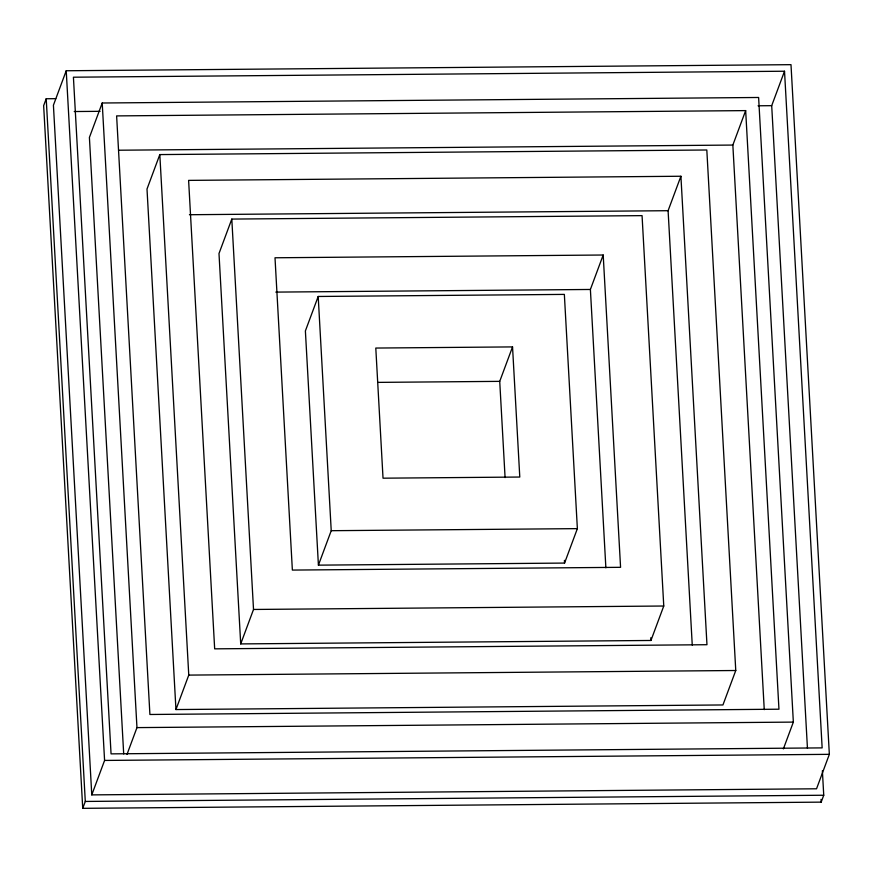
<?xml version="1.0" encoding="UTF-8"?>
<svg xmlns="http://www.w3.org/2000/svg" width="873" height="873" viewBox="0 0 873 873"><rect width="100%" height="100%" fill="white"/><g stroke="black" fill="none" stroke-linecap="round" stroke-linejoin="round"><path stroke-width="1.31" d="M55.752 98.671L46.214 98.758L43.65 105.644L82.728 808.333L821.177 802.134L823.741 795.238L822.377 770.728M66.228 70.757L53.417 105.207L91.774 794.888L816.539 788.788L829.35 754.337L790.993 64.667L66.228 70.757L104.585 760.438L91.774 794.888M783.387 748.892L793.35 722.102L758.615 97.481L102.217 103.003L89.406 137.454L123.693 753.901M159.814 154.586L147.002 189.037L175.953 709.553L722.942 704.958L735.764 670.508L706.814 149.992L159.814 154.586L188.764 675.102L175.953 709.553M231.803 219.079L218.992 253.53L240.708 643.914L650.952 640.466L663.764 606.015L642.059 215.631L231.803 219.079L253.519 609.463L240.708 643.914M82.728 808.333L85.292 801.447L46.214 98.758M127 754.414L136.963 727.613L102.217 103.003M318.198 296.471L305.386 330.922L318.416 565.147L564.558 563.074L577.369 528.634L564.351 294.397L318.198 296.471L331.227 530.697L318.416 565.147M505.085 477.596L499.727 381.359L512.538 346.908L375.794 348.054L383.029 478.186L519.784 477.04L512.538 346.908M605.873 567.821L590.388 289.465L603.199 255.014L275.006 257.775L292.368 570.08L620.572 567.319L603.199 255.014M692.256 645.114L668.096 210.699L680.907 176.248L188.612 180.384L214.671 648.846L706.966 644.711L680.907 176.248M764.257 709.64L732.851 145.06L745.662 110.609L116.622 115.902L149.905 714.485L778.956 709.203L745.662 110.609M807.449 748.303L771.699 105.677L784.521 71.226L73.419 77.206L111.057 753.868L822.148 747.888L784.521 71.226M74.238 111.537L100.111 111.318M758.08 105.786L771.699 105.677M118.783 150.221L732.851 145.06M189.441 214.725L668.096 210.699M275.813 292.106L590.388 289.465M377.878 382.385L499.727 381.359M331.227 530.697L577.369 528.634M253.519 609.463L663.764 606.015M188.764 675.102L735.764 670.508M136.963 727.613L793.35 722.102M104.585 760.438L829.35 754.337M85.292 801.447L823.741 795.238M821.024 799.406L821.177 802.134M650.8 637.748L650.952 640.466M564.416 560.357L564.558 563.074"/></g></svg>
